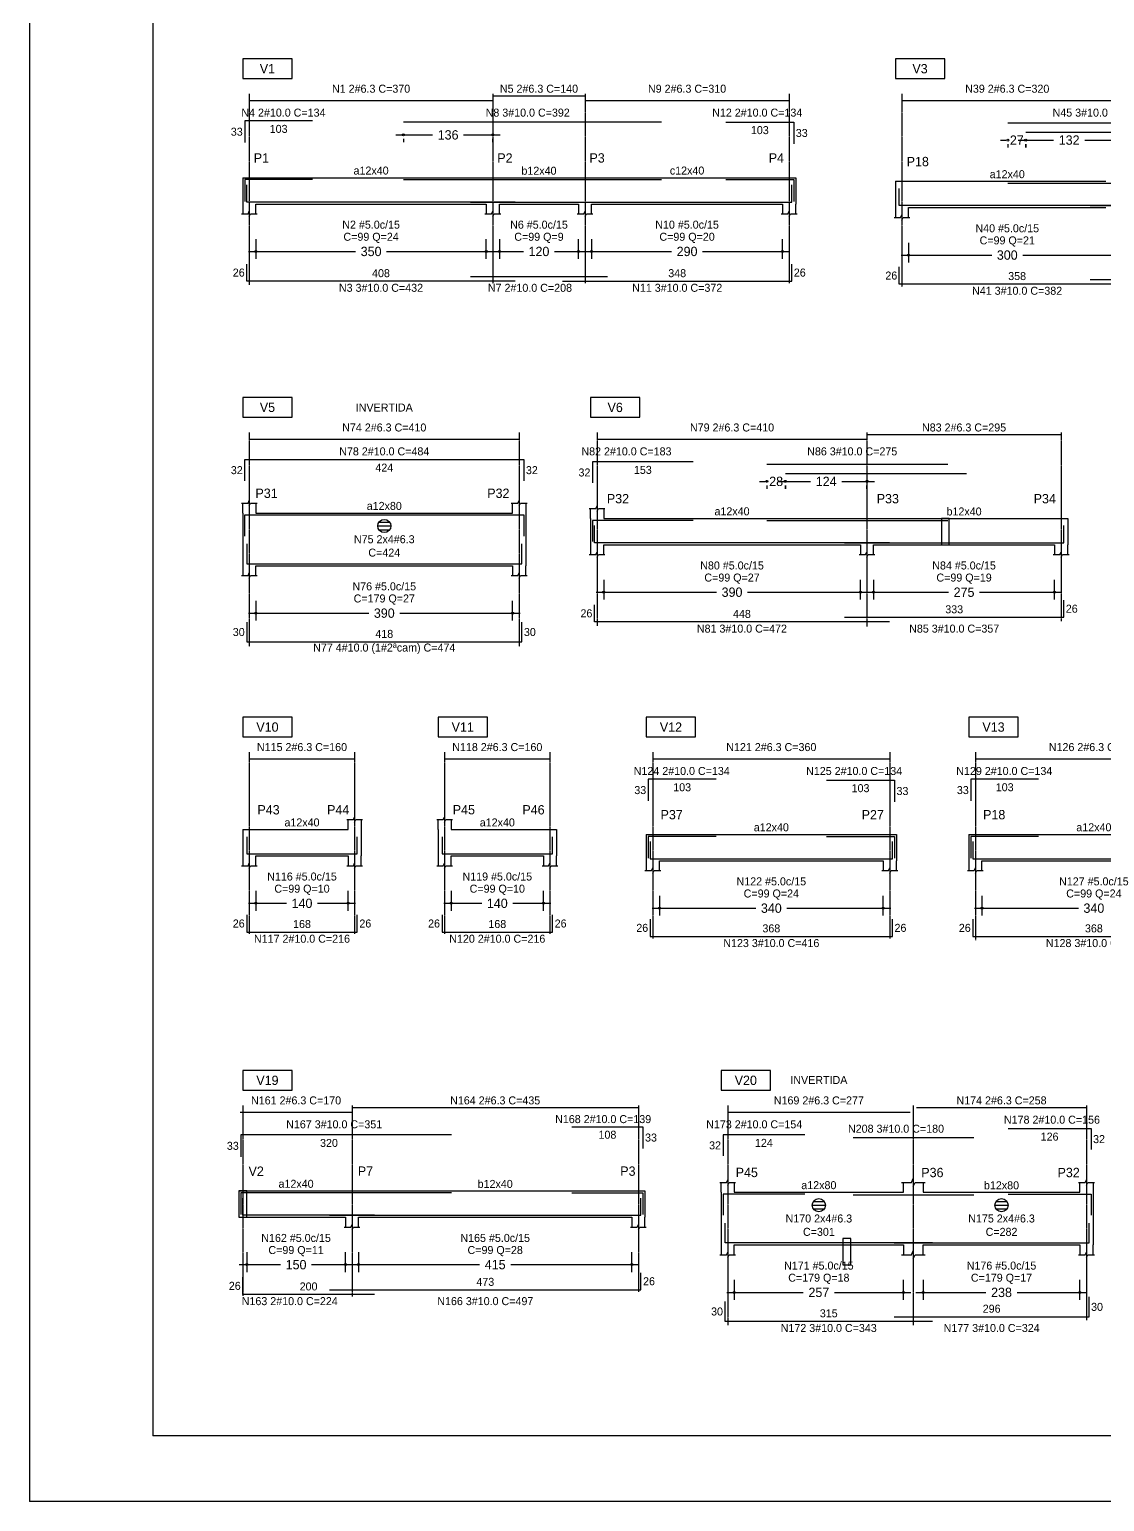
# Model space of a CAD drawing. Extents: x -8959 to 10104, y 7473 to 11928.
# Drawn here: x -1512 to 121, y 7473 to 9709 of the extents above; entities that cross this region are included whole.
import ezdxf
from ezdxf.enums import TextEntityAlignment as Align

# ---------------------------------------------------------------- set-up
doc = ezdxf.new("R2010")
doc.units = 0
doc.header["$LTSCALE"] = 10
doc.header["$MEASUREMENT"] = 0
doc.linetypes.add('LT0', pattern=[0])
doc.linetypes.add('LT3', pattern=[0.264, 0.12, -0.048, 0.048, -0.048])
for name, color, linetype in [('COT-T', 1, 'LT0'), ('FER-L', 7, 'LT0'), ('FER-T', 2, 'LT0'), ('VIG-L', 7, 'LT0'), ('VIG-T', 8, 'LT0')]:
    doc.layers.add(name, color=color, linetype=linetype)

msp = doc.modelspace()

# ---------------------------------------------------------------- linework, layer by layer
at = {"layer": 'COT-T', "linetype": 'LT3'}
for p, q in [((-1178.3, 9611), (-1178.3, 9321.2)), ((-808.3, 9611), (-808.3, 9322.9)), ((-668.3, 9611), (-668.3, 9323.5)), ((-358.3, 9611), (-358.3, 9323.5)), ((-186.9, 9611), (-186.9, 9317.7)), ((-1178.3, 9096.6), (-1178.3, 8771.7)), ((-768.3, 9096.6), (-768.3, 8771.7)), ((-650, 9096.6), (-650, 8803.4)), ((-240, 9096.6), (-240, 8802)), ((55, 9096.6), (55, 8810.3)), ((-1178.3, 8611.3), (-1178.3, 8335.6)), ((-1018.3, 8611.3), (-1018.3, 8335.6)), ((-881.6, 8611.3), (-881.6, 8335.6)), ((-721.6, 8611.3), (-721.6, 8335.1)), ((-565.3, 8611.3), (-565.3, 8328.3)), ((-205.3, 8611.3), (-205.3, 8328.3)), ((-75.3, 8611.3), (-75.3, 8325.7)), ((-1188.3, 8074.8), (-1188.3, 7785.4)), ((-1022.3, 8074.8), (-1022.3, 7784.6)), ((-587.3, 8074.8), (-587.3, 7791.8)), ((-451.6, 8074.8), (-451.6, 7741.2)), ((-169.6, 8074.8), (-169.6, 7741.2)), ((93.4, 8074.8), (93.4, 7748.8))]:
    msp.add_line(p, q, dxfattribs=at)
at = {"layer": 'COT-T', "linetype": 'LT0'}
for p, q in [((-955.5, 9548.7), (-899.9, 9548.7)), ((-852.7, 9548.7), (-797, 9548.7)), ((-944.3, 9542.5), (-944.3, 9537.5)), ((-808.3, 9537.5), (-808.3, 9542.5)), ((-37.1, 9540.8), (-29.2, 9540.8)), ((-25.9, 9534.5), (-25.9, 9529.5)), ((-10.1, 9540.8), (43.5, 9540.8)), ((1.1, 9529.5), (1.1, 9534.5)), ((1.1, 9534.5), (1.1, 9529.5)), ((4.5, 9540.8), (12.4, 9540.8)), ((90.8, 9540.8), (144.4, 9540.8)), ((-1168.3, 9390.5), (-1168.3, 9360.5)), ((-818.3, 9360.5), (-818.3, 9390.5)), ((-798.3, 9390.5), (-798.3, 9360.5)), ((-678.3, 9360.5), (-678.3, 9390.5)), ((-658.3, 9390.5), (-658.3, 9360.5)), ((-368.3, 9360.5), (-368.3, 9390.5)), ((-1179.5, 9371.7), (-1016.9, 9371.7)), ((-969.7, 9371.7), (-807, 9371.7)), ((-809.5, 9371.7), (-761.9, 9371.7)), ((-714.7, 9371.7), (-667, 9371.7)), ((-669.5, 9371.7), (-536.9, 9371.7)), ((-489.7, 9371.7), (-357, 9371.7)), ((-188.1, 9366.2), (-50.5, 9366.2)), ((-176.9, 9385), (-176.9, 9355)), ((-3.2, 9366.2), (134.4, 9366.2)), ((-403.3, 9022.6), (-394.9, 9022.6)), ((-392, 9016.4), (-392, 9011.4)), ((-375.3, 9022.6), (-325.7, 9022.6)), ((-364, 9011.4), (-364, 9016.4)), ((-364, 9016.4), (-364, 9011.4)), ((-361.2, 9022.6), (-352.8, 9022.6)), ((-278.4, 9022.6), (-228.8, 9022.6)), ((-240, 9011.4), (-240, 9016.4)), ((-651.3, 8854.3), (-468.7, 8854.3)), ((-640, 8873), (-640, 8843)), ((-421.4, 8854.3), (-238.8, 8854.3)), ((-250, 8843), (-250, 8873)), ((-241.3, 8854.3), (-116.2, 8854.3)), ((-230, 8873), (-230, 8843)), ((-68.9, 8854.3), (56.2, 8854.3)), ((45, 8843), (45, 8873)), ((-1168.3, 8841.3), (-1168.3, 8811.3)), ((-778.3, 8811.3), (-778.3, 8841.3)), ((-1179.5, 8822.5), (-996.9, 8822.5)), ((-949.7, 8822.5), (-767, 8822.5)), ((-1168.3, 8400.6), (-1168.3, 8370.6)), ((-1028.3, 8370.6), (-1028.3, 8400.6)), ((-871.6, 8400.6), (-871.6, 8370.6)), ((-731.6, 8370.6), (-731.6, 8400.6)), ((-555.3, 8393.3), (-555.3, 8363.3)), ((-215.3, 8363.3), (-215.3, 8393.3)), ((-65.3, 8393.3), (-65.3, 8363.3)), ((-1179.5, 8381.9), (-1121.9, 8381.9)), ((-1074.7, 8381.9), (-1017, 8381.9)), ((-882.8, 8381.9), (-825.2, 8381.9)), ((-777.9, 8381.9), (-720.3, 8381.9)), ((-566.5, 8374.5), (-408.9, 8374.5)), ((-361.6, 8374.5), (-204, 8374.5)), ((-76.5, 8374.5), (81.1, 8374.5)), ((-1182.3, 7851.9), (-1182.3, 7821.9)), ((-1032.3, 7821.9), (-1032.3, 7851.9)), ((-1012.3, 7851.9), (-1012.3, 7821.9)), ((-597.3, 7821.9), (-597.3, 7851.9)), ((-1193.5, 7833.2), (-1130.9, 7833.2)), ((-1083.7, 7833.2), (-1021, 7833.2)), ((-1023.5, 7833.2), (-828.4, 7833.2)), ((-781.2, 7833.2), (-586, 7833.2)), ((-441.6, 7809.9), (-441.6, 7779.9)), ((-184.6, 7779.9), (-184.6, 7809.9)), ((-154.6, 7809.9), (-154.6, 7779.9)), ((83.4, 7779.9), (83.4, 7809.9)), ((-452.9, 7791.1), (-336.7, 7791.1)), ((-289.5, 7791.1), (-173.4, 7791.1)), ((-165.9, 7791.1), (-59.2, 7791.1)), ((-12, 7791.1), (94.6, 7791.1))]:
    msp.add_line(p, q, dxfattribs=at)
at = {"layer": 'COT-T'}
for centre in [(-944.3, 9548.7), (-808.3, 9548.7), (-25.9, 9540.8), (1.1, 9540.8), (1.1, 9540.8), (-1168.3, 9371.7), (-818.3, 9371.7), (-798.3, 9371.7), (-678.3, 9371.7), (-658.3, 9371.7), (-368.3, 9371.7), (-176.9, 9366.2), (-392, 9022.6), (-364, 9022.6), (-364, 9022.6), (-240, 9022.6), (-640, 8854.3), (-250, 8854.3), (-230, 8854.3), (45, 8854.3), (-1168.3, 8822.5), (-778.3, 8822.5), (-1168.3, 8381.9), (-1028.3, 8381.9), (-871.6, 8381.9), (-731.6, 8381.9), (-555.3, 8374.5), (-215.3, 8374.5), (-65.3, 8374.5), (-1182.3, 7833.2), (-1032.3, 7833.2), (-1012.3, 7833.2), (-597.3, 7833.2), (-441.6, 7791.1), (-184.6, 7791.1), (-154.6, 7791.1), (83.4, 7791.1)]:
    msp.add_circle(centre, 1.5, dxfattribs=at)
at = {"layer": 'FER-T', "linetype": 'LT0'}
for p, q in [((-1178.3, 9601), (-808.3, 9601)), ((-808.3, 9608), (-668.3, 9608)), ((-668.3, 9601), (-358.3, 9601)), ((-186.9, 9601), (133.1, 9601)), ((-1082.3, 9570), (-1185.3, 9570)), ((-1185.3, 9570), (-1185.3, 9537)), ((-944.3, 9568.6), (-552.3, 9568.6)), ((-454.3, 9568.1), (-351.3, 9568.1)), ((-351.3, 9568.1), (-351.3, 9535.1)), ((-25.9, 9566.8), (256.1, 9566.8)), ((1.1, 9552.8), (283.1, 9552.8)), ((-1082.3, 9480.7), (-1185.3, 9480.7)), ((-1185.3, 9480.7), (-1185.3, 9447.7)), ((-944.3, 9480.7), (-552.3, 9480.7)), ((-454.3, 9480.7), (-351.3, 9480.7)), ((-351.3, 9480.7), (-351.3, 9447.7)), ((-1182.3, 9446.7), (-1182.3, 9472.7)), ((-354.3, 9446.7), (-354.3, 9472.7)), ((-190.9, 9441.2), (-190.9, 9467.2)), ((-25.9, 9475.2), (256.1, 9475.2)), ((-774.3, 9446.7), (-1182.3, 9446.7)), ((-842.3, 9446.7), (-634.3, 9446.7)), ((-702.3, 9446.7), (-354.3, 9446.7)), ((167.1, 9441.2), (-190.9, 9441.2)), ((99.1, 9441.2), (557.1, 9441.2)), ((-1182.3, 9326.6), (-1182.3, 9352.6)), ((-354.3, 9326.6), (-354.3, 9352.6)), ((-190.9, 9322.1), (-190.9, 9348.1)), ((-774.3, 9326.6), (-1182.3, 9326.6)), ((-842.3, 9333.6), (-634.3, 9333.6)), ((-702.3, 9326.6), (-354.3, 9326.6)), ((167.1, 9322.1), (-190.9, 9322.1)), ((99.1, 9329.1), (557.1, 9329.1)), ((-1178.3, 9086.6), (-768.3, 9086.6)), ((-650, 9086.6), (-240, 9086.6)), ((-240, 9093.6), (55, 9093.6)), ((-1185.3, 9023.6), (-1185.3, 9055.6)), ((-1185.3, 9055.6), (-761.3, 9055.6)), ((-761.3, 9055.6), (-761.3, 9023.6)), ((-504, 9052.1), (-657, 9052.1)), ((-657, 9052.1), (-657, 9020.1)), ((-392, 9048.6), (-117, 9048.6)), ((-364, 9034.6), (-89, 9034.6)), ((-1185.3, 8939.5), (-1185.3, 8971.5)), ((-1185.3, 8971.5), (-761.3, 8971.5)), ((-761.3, 8971.5), (-761.3, 8939.5)), ((-504, 8963.3), (-657, 8963.3)), ((-657, 8963.3), (-657, 8931.3)), ((-654, 8929.3), (-654, 8955.3)), ((-392, 8963.3), (-117, 8963.3)), ((59, 8929.3), (59, 8955.3)), ((-1182.3, 8927.5), (-1182.3, 8897.5)), ((-764.3, 8897.5), (-764.3, 8927.5)), ((-206, 8929.3), (-654, 8929.3)), ((-274, 8929.3), (59, 8929.3)), ((-1182.3, 8897.5), (-764.3, 8897.5)), ((-654, 8809.2), (-654, 8835.2)), ((59, 8816.2), (59, 8842.2)), ((-1182.3, 8808.8), (-1182.3, 8778.8)), ((-764.3, 8778.8), (-764.3, 8808.8)), ((-206, 8809.2), (-654, 8809.2)), ((-274, 8816.2), (59, 8816.2)), ((-1182.3, 8778.8), (-764.3, 8778.8)), ((-1178.3, 8601.3), (-1018.3, 8601.3)), ((-881.6, 8601.3), (-721.6, 8601.3)), ((-565.3, 8601.3), (-205.3, 8601.3)), ((-75.3, 8601.3), (284.7, 8601.3)), ((-469.3, 8570.3), (-572.3, 8570.3)), ((-572.3, 8570.3), (-572.3, 8537.3)), ((-301.3, 8568.9), (-198.3, 8568.9)), ((-198.3, 8568.9), (-198.3, 8535.9)), ((20.7, 8570.3), (-82.3, 8570.3)), ((-82.3, 8570.3), (-82.3, 8537.3)), ((-1182.3, 8482.9), (-1182.3, 8456.9)), ((-1014.3, 8456.9), (-1014.3, 8482.9)), ((-885.6, 8482.9), (-885.6, 8456.9)), ((-717.6, 8456.9), (-717.6, 8482.9)), ((-469.3, 8483.5), (-572.3, 8483.5)), ((-572.3, 8483.5), (-572.3, 8450.5)), ((-569.3, 8475.5), (-569.3, 8449.5)), ((-301.3, 8483.5), (-198.3, 8483.5)), ((-201.3, 8449.5), (-201.3, 8475.5)), ((-198.3, 8483.5), (-198.3, 8450.5)), ((20.7, 8483.5), (-82.3, 8483.5)), ((-82.3, 8483.5), (-82.3, 8450.5)), ((-79.3, 8475.5), (-79.3, 8449.5)), ((-1182.3, 8456.9), (-1014.3, 8456.9)), ((-885.6, 8456.9), (-717.6, 8456.9)), ((-569.3, 8449.5), (-201.3, 8449.5)), ((-79.3, 8449.5), (288.7, 8449.5)), ((-1182.3, 8364.2), (-1182.3, 8338.2)), ((-1014.3, 8338.2), (-1014.3, 8364.2)), ((-885.6, 8364.2), (-885.6, 8338.2)), ((-717.6, 8338.2), (-717.6, 8364.2)), ((-1182.3, 8338.2), (-1014.3, 8338.2)), ((-885.6, 8338.2), (-717.6, 8338.2)), ((-569.3, 8357.6), (-569.3, 8331.6)), ((-201.3, 8331.6), (-201.3, 8357.6)), ((-79.3, 8357.6), (-79.3, 8331.6)), ((-569.3, 8331.6), (-201.3, 8331.6)), ((-79.3, 8331.6), (288.7, 8331.6)), ((-1022.3, 8071.8), (-587.3, 8071.8)), ((-164.6, 8071.8), (93.4, 8071.8)), ((-1192.3, 8064.8), (-1022.3, 8064.8)), ((-451.6, 8064.8), (-174.6, 8064.8)), ((-871.3, 8030.1), (-1191.3, 8030.1)), ((-1191.3, 8030.1), (-1191.3, 7997.1)), ((-688.3, 8042.7), (-580.3, 8042.7)), ((-580.3, 8042.7), (-580.3, 8009.7)), ((-334.6, 8030.3), (-458.6, 8030.3)), ((-458.6, 8030.3), (-458.6, 7998.3)), ((-25.6, 8039.8), (100.4, 8039.8)), ((100.4, 8039.8), (100.4, 8007.8)), ((-871.3, 7942.2), (-1191.3, 7942.2)), ((-1191.3, 7942.2), (-1191.3, 7909.2)), ((-688.3, 7942.2), (-580.3, 7942.2)), ((-580.3, 7942.2), (-580.3, 7909.2)), ((-334.6, 7940.1), (-458.6, 7940.1)), ((-458.6, 7940.1), (-458.6, 7908.1)), ((-25.6, 7940.1), (100.4, 7940.1)), ((100.4, 7940.1), (100.4, 7908.1)), ((-1188.3, 7908.2), (-1188.3, 7934.2)), ((-583.3, 7908.2), (-583.3, 7934.2)), ((-988.3, 7908.2), (-1188.3, 7908.2)), ((-1056.3, 7908.2), (-583.3, 7908.2)), ((-455.6, 7866.1), (-455.6, 7896.1)), ((97.4, 7866.1), (97.4, 7896.1)), ((-140.6, 7866.1), (-455.6, 7866.1)), ((-198.6, 7866.1), (97.4, 7866.1)), ((-1188.3, 7788), (-1188.3, 7814)), ((-583.3, 7795), (-583.3, 7821)), ((-988.3, 7788), (-1188.3, 7788)), ((-1056.3, 7795), (-583.3, 7795)), ((97.4, 7754.1), (97.4, 7784.1)), ((-455.6, 7747.1), (-455.6, 7777.1)), ((-140.6, 7747.1), (-455.6, 7747.1)), ((-198.6, 7754.1), (97.4, 7754.1))]:
    msp.add_line(p, q, dxfattribs=at)
at = {"layer": 'FER-T', "linetype": 'ByBlock'}
for p, q in [((-260.8, 8026.5), (-77.8, 8026.5)), ((-260.8, 7939), (-77.8, 7939))]:
    msp.add_line(p, q, dxfattribs=at)
at = {"layer": 'VIG-T', "linetype": 'ByBlock'}
for p, q in [((-1512.4, 11928.5), (-1512.4, 7473.5)), ((-1324.9, 11853.5), (-1324.9, 7573.5)), ((4694.6, 7573.5), (-1324.9, 7573.5)), ((4794.6, 7473.5), (-1512.4, 7473.5))]:
    msp.add_line(p, q, dxfattribs=at)
at = {"layer": 'VIG-T', "linetype": 'LT0'}
for p, q in [((-1113.3, 9664.2), (-1188.3, 9664.2)), ((-1188.3, 9664.2), (-1188.3, 9634.2)), ((-1113.3, 9634.2), (-1113.3, 9664.2)), ((-121.9, 9664.2), (-196.9, 9664.2)), ((-196.9, 9664.2), (-196.9, 9634.2)), ((-121.9, 9634.2), (-121.9, 9664.2)), ((-1188.3, 9634.2), (-1113.3, 9634.2)), ((-196.9, 9634.2), (-121.9, 9634.2)), ((-1188.3, 9483.7), (-1168.3, 9483.7)), ((-1188.3, 9483.7), (-1188.3, 9443.7)), ((-1168.3, 9483.7), (-818.3, 9483.7)), ((-818.3, 9483.7), (-798.3, 9483.7)), ((-798.3, 9483.7), (-678.3, 9483.7)), ((-678.3, 9483.7), (-658.3, 9483.7)), ((-658.3, 9483.7), (-368.3, 9483.7)), ((-368.3, 9483.7), (-348.3, 9483.7)), ((-348.3, 9483.7), (-348.3, 9443.7)), ((-196.9, 9478.2), (-176.9, 9478.2)), ((-196.9, 9478.2), (-196.9, 9438.2)), ((-176.9, 9478.2), (123.1, 9478.2)), ((-1188.3, 9443.7), (-1188.3, 9428.7)), ((-1168.3, 9443.7), (-818.3, 9443.7)), ((-1168.3, 9428.7), (-1168.3, 9443.7)), ((-818.3, 9443.7), (-818.3, 9428.7)), ((-798.3, 9428.7), (-798.3, 9443.7)), ((-798.3, 9443.7), (-678.3, 9443.7)), ((-678.3, 9443.7), (-678.3, 9428.7)), ((-658.3, 9443.7), (-368.3, 9443.7)), ((-658.3, 9428.7), (-658.3, 9443.7)), ((-368.3, 9443.7), (-368.3, 9428.7)), ((-348.3, 9428.7), (-348.3, 9443.7)), ((-196.9, 9438.2), (-196.9, 9423.2)), ((-176.9, 9438.2), (123.1, 9438.2)), ((-176.9, 9423.2), (-176.9, 9438.2)), ((-1190.3, 9428.7), (-1180.3, 9428.7)), ((-1180.3, 9428.7), (-1178.3, 9432.7)), ((-1178.3, 9432.7), (-1178.3, 9424.7)), ((-1178.3, 9424.7), (-1176.3, 9428.7)), ((-1176.3, 9428.7), (-1166.3, 9428.7)), ((-820.3, 9428.7), (-810.3, 9428.7)), ((-810.3, 9428.7), (-808.3, 9432.7)), ((-808.3, 9432.7), (-808.3, 9424.7)), ((-808.3, 9424.7), (-806.3, 9428.7)), ((-806.3, 9428.7), (-796.3, 9428.7)), ((-680.3, 9428.7), (-670.3, 9428.7)), ((-670.3, 9428.7), (-668.3, 9432.7)), ((-668.3, 9432.7), (-668.3, 9424.7)), ((-668.3, 9424.7), (-666.3, 9428.7)), ((-666.3, 9428.7), (-656.3, 9428.7)), ((-370.3, 9428.7), (-360.3, 9428.7)), ((-360.3, 9428.7), (-358.3, 9432.7)), ((-358.3, 9432.7), (-358.3, 9424.7)), ((-358.3, 9424.7), (-356.3, 9428.7)), ((-356.3, 9428.7), (-346.3, 9428.7)), ((-198.9, 9423.2), (-188.9, 9423.2)), ((-188.9, 9423.2), (-186.9, 9427.2)), ((-186.9, 9427.2), (-186.9, 9419.2)), ((-186.9, 9419.2), (-184.9, 9423.2)), ((-184.9, 9423.2), (-174.9, 9423.2)), ((-1113.3, 9149.9), (-1188.3, 9149.9)), ((-1188.3, 9149.9), (-1188.3, 9119.9)), ((-1113.3, 9119.9), (-1113.3, 9149.9)), ((-585, 9149.9), (-660, 9149.9)), ((-660, 9149.9), (-660, 9119.9)), ((-585, 9119.9), (-585, 9149.9)), ((-1188.3, 9119.9), (-1113.3, 9119.9)), ((-660, 9119.9), (-585, 9119.9)), ((-1190.3, 8989.5), (-1180.3, 8989.5)), ((-1188.3, 8974.5), (-1188.3, 8989.5)), ((-1180.3, 8989.5), (-1178.3, 8993.5)), ((-1178.3, 8993.5), (-1178.3, 8985.5)), ((-1178.3, 8985.5), (-1176.3, 8989.5)), ((-1176.3, 8989.5), (-1166.3, 8989.5)), ((-1168.3, 8989.5), (-1168.3, 8974.5)), ((-780.3, 8989.5), (-770.3, 8989.5)), ((-778.3, 8974.5), (-778.3, 8989.5)), ((-770.3, 8989.5), (-768.3, 8993.5)), ((-768.3, 8993.5), (-768.3, 8985.5)), ((-768.3, 8985.5), (-766.3, 8989.5)), ((-766.3, 8989.5), (-756.3, 8989.5)), ((-758.3, 8989.5), (-758.3, 8974.5)), ((-1188.3, 8974.5), (-1188.3, 8894.5)), ((-1168.3, 8974.5), (-778.3, 8974.5)), ((-758.3, 8974.5), (-758.3, 8894.5)), ((-662, 8981.3), (-652, 8981.3)), ((-660, 8966.3), (-660, 8981.3)), ((-660, 8966.3), (-660, 8926.3)), ((-652, 8981.3), (-650, 8985.3)), ((-650, 8985.3), (-650, 8977.3)), ((-650, 8977.3), (-648, 8981.3)), ((-648, 8981.3), (-638, 8981.3)), ((-640, 8981.3), (-640, 8966.3)), ((-640, 8966.3), (-250, 8966.3)), ((-250, 8966.3), (-230, 8966.3)), ((-230, 8966.3), (-127, 8966.3)), ((-127, 8966.3), (-115, 8966.3)), ((-115, 8966.3), (-127, 8966.3)), ((-127, 8966.3), (-127, 8926.3)), ((-115, 8966.3), (45, 8966.3)), ((-115, 8926.3), (-115, 8966.3)), ((45, 8966.3), (65, 8966.3)), ((65, 8966.3), (65, 8926.3)), ((-983.3, 8954.8), (-963.3, 8954.8)), ((-981.5, 8960.5), (-965.1, 8960.5)), ((-981.5, 8949.1), (-965.1, 8949.1)), ((-660, 8926.3), (-660, 8911.3)), ((-640, 8926.3), (-250, 8926.3)), ((-640, 8911.3), (-640, 8926.3)), ((-250, 8926.3), (-250, 8911.3)), ((-230, 8926.3), (-127, 8926.3)), ((-230, 8911.3), (-230, 8926.3)), ((-127, 8926.3), (-115, 8926.3)), ((-127, 8926.3), (-115, 8926.3)), ((-115, 8926.3), (45, 8926.3)), ((45, 8926.3), (45, 8911.3)), ((65, 8911.3), (65, 8926.3)), ((-662, 8911.3), (-652, 8911.3)), ((-652, 8911.3), (-650, 8915.3)), ((-650, 8915.3), (-650, 8907.3)), ((-650, 8907.3), (-648, 8911.3)), ((-648, 8911.3), (-638, 8911.3)), ((-252, 8911.3), (-242, 8911.3)), ((-242, 8911.3), (-240, 8915.3)), ((-240, 8915.3), (-240, 8907.3)), ((-240, 8907.3), (-238, 8911.3)), ((-238, 8911.3), (-228, 8911.3)), ((43, 8911.3), (53, 8911.3)), ((53, 8911.3), (55, 8915.3)), ((55, 8915.3), (55, 8907.3)), ((55, 8907.3), (57, 8911.3)), ((57, 8911.3), (67, 8911.3)), ((-1190.3, 8879.5), (-1180.3, 8879.5)), ((-1188.3, 8894.5), (-1188.3, 8879.5)), ((-1180.3, 8879.5), (-1178.3, 8883.5)), ((-1178.3, 8883.5), (-1178.3, 8875.5)), ((-1178.3, 8875.5), (-1176.3, 8879.5)), ((-1176.3, 8879.5), (-1166.3, 8879.5)), ((-1168.3, 8894.5), (-778.3, 8894.5)), ((-1168.3, 8879.5), (-1168.3, 8894.5)), ((-780.3, 8879.5), (-770.3, 8879.5)), ((-778.3, 8894.5), (-778.3, 8879.5)), ((-770.3, 8879.5), (-768.3, 8883.5)), ((-768.3, 8883.5), (-768.3, 8875.5)), ((-768.3, 8875.5), (-766.3, 8879.5)), ((-766.3, 8879.5), (-756.3, 8879.5)), ((-758.3, 8879.5), (-758.3, 8894.5)), ((-1113.3, 8664.5), (-1188.3, 8664.5)), ((-1188.3, 8664.5), (-1188.3, 8634.5)), ((-1113.3, 8634.5), (-1113.3, 8664.5)), ((-816.6, 8664.5), (-891.6, 8664.5)), ((-891.6, 8664.5), (-891.6, 8634.5)), ((-816.6, 8634.5), (-816.6, 8664.5)), ((-500.3, 8664.5), (-575.3, 8664.5)), ((-575.3, 8664.5), (-575.3, 8634.5)), ((-500.3, 8634.5), (-500.3, 8664.5)), ((-10.3, 8664.5), (-85.3, 8664.5)), ((-85.3, 8664.5), (-85.3, 8634.5)), ((-10.3, 8634.5), (-10.3, 8664.5)), ((-1188.3, 8634.5), (-1113.3, 8634.5)), ((-891.6, 8634.5), (-816.6, 8634.5)), ((-575.3, 8634.5), (-500.3, 8634.5)), ((-85.3, 8634.5), (-10.3, 8634.5)), ((-1030.3, 8508.9), (-1020.3, 8508.9)), ((-1028.3, 8493.9), (-1028.3, 8508.9)), ((-1020.3, 8508.9), (-1018.3, 8512.9)), ((-1018.3, 8512.9), (-1018.3, 8504.9)), ((-1018.3, 8504.9), (-1016.3, 8508.9)), ((-1016.3, 8508.9), (-1006.3, 8508.9)), ((-1008.3, 8508.9), (-1008.3, 8493.9)), ((-893.6, 8508.9), (-883.6, 8508.9)), ((-891.6, 8493.9), (-891.6, 8508.9)), ((-883.6, 8508.9), (-881.6, 8512.9)), ((-881.6, 8512.9), (-881.6, 8504.9)), ((-881.6, 8504.9), (-879.6, 8508.9)), ((-879.6, 8508.9), (-869.6, 8508.9)), ((-871.6, 8508.9), (-871.6, 8493.9)), ((-1188.3, 8493.9), (-1168.3, 8493.9)), ((-1188.3, 8493.9), (-1188.3, 8453.9)), ((-1168.3, 8493.9), (-1028.3, 8493.9)), ((-1008.3, 8493.9), (-1008.3, 8453.9)), ((-891.6, 8493.9), (-891.6, 8453.9)), ((-871.6, 8493.9), (-731.6, 8493.9)), ((-731.6, 8493.9), (-711.6, 8493.9)), ((-711.6, 8493.9), (-711.6, 8453.9)), ((-575.3, 8486.5), (-555.3, 8486.5)), ((-575.3, 8486.5), (-575.3, 8446.5)), ((-555.3, 8486.5), (-215.3, 8486.5)), ((-215.3, 8486.5), (-195.3, 8486.5)), ((-195.3, 8486.5), (-195.3, 8446.5)), ((-85.3, 8486.5), (-65.3, 8486.5)), ((-85.3, 8486.5), (-85.3, 8446.5)), ((-65.3, 8486.5), (274.7, 8486.5)), ((-1188.3, 8453.9), (-1188.3, 8438.9)), ((-1168.3, 8453.9), (-1028.3, 8453.9)), ((-1168.3, 8438.9), (-1168.3, 8453.9)), ((-1028.3, 8453.9), (-1028.3, 8438.9)), ((-1008.3, 8438.9), (-1008.3, 8453.9)), ((-891.6, 8453.9), (-891.6, 8438.9)), ((-871.6, 8453.9), (-731.6, 8453.9)), ((-871.6, 8438.9), (-871.6, 8453.9)), ((-731.6, 8453.9), (-731.6, 8438.9)), ((-711.6, 8438.9), (-711.6, 8453.9)), ((-1190.3, 8438.9), (-1180.3, 8438.9)), ((-1180.3, 8438.9), (-1178.3, 8442.9)), ((-1178.3, 8442.9), (-1178.3, 8434.9)), ((-1178.3, 8434.9), (-1176.3, 8438.9)), ((-1176.3, 8438.9), (-1166.3, 8438.9)), ((-1030.3, 8438.9), (-1020.3, 8438.9)), ((-1020.3, 8438.9), (-1018.3, 8442.9)), ((-1018.3, 8442.9), (-1018.3, 8434.9)), ((-1018.3, 8434.9), (-1016.3, 8438.9)), ((-1016.3, 8438.9), (-1006.3, 8438.9)), ((-893.6, 8438.9), (-883.6, 8438.9)), ((-883.6, 8438.9), (-881.6, 8442.9)), ((-881.6, 8442.9), (-881.6, 8434.9)), ((-881.6, 8434.9), (-879.6, 8438.9)), ((-879.6, 8438.9), (-869.6, 8438.9)), ((-733.6, 8438.9), (-723.6, 8438.9)), ((-723.6, 8438.9), (-721.6, 8442.9)), ((-721.6, 8442.9), (-721.6, 8434.9)), ((-721.6, 8434.9), (-719.6, 8438.9)), ((-719.6, 8438.9), (-709.6, 8438.9)), ((-577.3, 8431.5), (-567.3, 8431.5)), ((-575.3, 8446.5), (-575.3, 8431.5)), ((-567.3, 8431.5), (-565.3, 8435.5)), ((-565.3, 8435.5), (-565.3, 8427.5)), ((-565.3, 8427.5), (-563.3, 8431.5)), ((-563.3, 8431.5), (-553.3, 8431.5)), ((-555.3, 8446.5), (-215.3, 8446.5)), ((-555.3, 8431.5), (-555.3, 8446.5)), ((-217.3, 8431.5), (-207.3, 8431.5)), ((-215.3, 8446.5), (-215.3, 8431.5)), ((-207.3, 8431.5), (-205.3, 8435.5)), ((-205.3, 8435.5), (-205.3, 8427.5)), ((-205.3, 8427.5), (-203.3, 8431.5)), ((-203.3, 8431.5), (-193.3, 8431.5)), ((-195.3, 8431.5), (-195.3, 8446.5)), ((-87.3, 8431.5), (-77.3, 8431.5)), ((-85.3, 8446.5), (-85.3, 8431.5)), ((-77.3, 8431.5), (-75.3, 8435.5)), ((-75.3, 8435.5), (-75.3, 8427.5)), ((-75.3, 8427.5), (-73.3, 8431.5)), ((-73.3, 8431.5), (-63.3, 8431.5)), ((-65.3, 8446.5), (274.7, 8446.5)), ((-65.3, 8431.5), (-65.3, 8446.5)), ((-1113.3, 8128.1), (-1188.3, 8128.1)), ((-1188.3, 8128.1), (-1188.3, 8098.1)), ((-1113.3, 8098.1), (-1113.3, 8128.1)), ((-386.6, 8128.1), (-461.6, 8128.1)), ((-461.6, 8128.1), (-461.6, 8098.1)), ((-386.6, 8098.1), (-386.6, 8128.1)), ((-1188.3, 8098.1), (-1113.3, 8098.1)), ((-461.6, 8098.1), (-386.6, 8098.1)), ((-463.6, 7958.1), (-453.6, 7958.1)), ((-461.6, 7943.1), (-461.6, 7958.1)), ((-453.6, 7958.1), (-451.6, 7962.1)), ((-451.6, 7962.1), (-451.6, 7954.1)), ((-451.6, 7954.1), (-449.6, 7958.1)), ((-449.6, 7958.1), (-439.6, 7958.1)), ((-441.6, 7958.1), (-441.6, 7943.1)), ((-187.6, 7958.1), (-172.6, 7958.1)), ((-184.6, 7943.1), (-184.6, 7958.1)), ((-172.6, 7958.1), (-169.6, 7964.1)), ((-169.6, 7964.1), (-169.6, 7952.1)), ((-169.6, 7952.1), (-166.6, 7958.1)), ((-166.6, 7958.1), (-151.6, 7958.1)), ((-154.6, 7958.1), (-154.6, 7943.1)), ((81.4, 7958.1), (91.4, 7958.1)), ((83.4, 7943.1), (83.4, 7958.1)), ((91.4, 7958.1), (93.4, 7962.1)), ((93.4, 7962.1), (93.4, 7954.1)), ((93.4, 7954.1), (95.4, 7958.1)), ((95.4, 7958.1), (105.4, 7958.1)), ((103.4, 7958.1), (103.4, 7943.1)), ((-1194.3, 7945.2), (-1182.3, 7945.2)), ((-1194.3, 7945.2), (-1194.3, 7905.2)), ((-1182.3, 7945.2), (-1194.3, 7945.2)), ((-1194.3, 7945.2), (-1194.3, 7905.2)), ((-1182.3, 7945.2), (-1032.3, 7945.2)), ((-1182.3, 7905.2), (-1182.3, 7945.2)), ((-1032.3, 7945.2), (-1012.3, 7945.2)), ((-1012.3, 7945.2), (-597.3, 7945.2)), ((-597.3, 7945.2), (-577.3, 7945.2)), ((-577.3, 7945.2), (-577.3, 7905.2)), ((-461.6, 7943.1), (-461.6, 7863.1)), ((-441.6, 7943.1), (-276.6, 7943.1)), ((-276.6, 7943.1), (-264.6, 7943.1)), ((-264.6, 7943.1), (-184.6, 7943.1)), ((-154.6, 7943.1), (83.4, 7943.1)), ((103.4, 7943.1), (103.4, 7863.1)), ((-323.1, 7923.4), (-303.1, 7923.4)), ((-321.3, 7929.1), (-304.9, 7929.1)), ((-321.3, 7917.7), (-304.9, 7917.7)), ((-45.6, 7923.4), (-25.6, 7923.4)), ((-43.8, 7929.1), (-27.4, 7929.1)), ((-43.8, 7917.7), (-27.4, 7917.7)), ((-1194.3, 7905.2), (-1182.3, 7905.2)), ((-1194.3, 7905.2), (-1182.3, 7905.2)), ((-1182.3, 7905.2), (-1032.3, 7905.2)), ((-1032.3, 7905.2), (-1032.3, 7890.2)), ((-1024.3, 7890.2), (-1022.3, 7894.2)), ((-1022.3, 7894.2), (-1022.3, 7886.2)), ((-1012.3, 7905.2), (-597.3, 7905.2)), ((-1012.3, 7890.2), (-1012.3, 7905.2)), ((-597.3, 7905.2), (-597.3, 7890.2)), ((-589.3, 7890.2), (-587.3, 7894.2)), ((-587.3, 7894.2), (-587.3, 7886.2)), ((-577.3, 7890.2), (-577.3, 7905.2)), ((-1034.3, 7890.2), (-1024.3, 7890.2)), ((-1022.3, 7886.2), (-1020.3, 7890.2)), ((-1020.3, 7890.2), (-1010.3, 7890.2)), ((-599.3, 7890.2), (-589.3, 7890.2)), ((-587.3, 7886.2), (-585.3, 7890.2)), ((-585.3, 7890.2), (-575.3, 7890.2)), ((-264.6, 7873.1), (-276.6, 7873.1)), ((-276.6, 7873.1), (-276.6, 7833.1)), ((-264.6, 7833.1), (-264.6, 7873.1)), ((-463.6, 7848.1), (-453.6, 7848.1)), ((-461.6, 7863.1), (-461.6, 7848.1)), ((-453.6, 7848.1), (-451.6, 7852.1)), ((-451.6, 7852.1), (-451.6, 7844.1)), ((-451.6, 7844.1), (-449.6, 7848.1)), ((-449.6, 7848.1), (-439.6, 7848.1)), ((-441.6, 7863.1), (-276.6, 7863.1)), ((-441.6, 7848.1), (-441.6, 7863.1)), ((-276.6, 7863.1), (-264.6, 7863.1)), ((-264.6, 7863.1), (-184.6, 7863.1)), ((-187.6, 7848.1), (-172.6, 7848.1)), ((-184.6, 7863.1), (-184.6, 7848.1)), ((-172.6, 7848.1), (-169.6, 7854.1)), ((-169.6, 7854.1), (-169.6, 7842.1)), ((-169.6, 7842.1), (-166.6, 7848.1)), ((-166.6, 7848.1), (-151.6, 7848.1)), ((-154.6, 7863.1), (83.4, 7863.1)), ((-154.6, 7848.1), (-154.6, 7863.1)), ((81.4, 7848.1), (91.4, 7848.1)), ((83.4, 7863.1), (83.4, 7848.1)), ((91.4, 7848.1), (93.4, 7852.1)), ((93.4, 7852.1), (93.4, 7844.1)), ((93.4, 7844.1), (95.4, 7848.1)), ((95.4, 7848.1), (105.4, 7848.1)), ((103.4, 7848.1), (103.4, 7863.1)), ((-276.6, 7833.1), (-264.6, 7833.1))]:
    msp.add_line(p, q, dxfattribs=at)
at = {"layer": 'VIG-T'}
for centre in [(-973.3, 8954.8), (-313.1, 7923.4), (-35.6, 7923.4)]:
    msp.add_circle(centre, 10, dxfattribs=at)

# ---------------------------------------------------------------- texts
at = {"layer": 'COT-T'}
for s, p in [('136', (-876.3, 9548.7)), ('27', (-12.4, 9540.8)), ('132', (67.1, 9540.8)), ('350', (-993.3, 9371.7)), ('120', (-738.3, 9371.7)), ('290', (-513.3, 9371.7)), ('300', (-26.9, 9366.2)), ('28', (-378, 9022.6)), ('124', (-302, 9022.6)), ('390', (-445, 8854.3)), ('275', (-92.5, 8854.3)), ('390', (-973.3, 8822.5)), ('140', (-1098.3, 8381.9)), ('140', (-801.6, 8381.9)), ('340', (-385.3, 8374.5)), ('340', (104.7, 8374.5)), ('150', (-1107.3, 7833.2)), ('415', (-804.8, 7833.2)), ('257', (-313.1, 7791.1)), ('238', (-35.6, 7791.1))]:
    msp.add_text(s, height=14.18, dxfattribs=at).set_placement(p, align=Align.MIDDLE)
at = {"layer": 'FER-L'}
for s, p in [('N1 2#6.3 C=370', (-993.3, 9618.8)), ('N5 2#6.3 C=140', (-738.3, 9618.8)), ('N9 2#6.3 C=310', (-513.3, 9618.8)), ('N39 2#6.3 C=320', (-26.9, 9618.8)), ('N4 2#10.0 C=134', (-1126.5, 9582.5)), ('N8 3#10.0 C=392', (-755.4, 9582.5)), ('N12 2#10.0 C=134', (-406.7, 9582.5)), ('N45 3#10.0 C=282', (110.4, 9582.5)), ('33', (-1197.4, 9553.5)), ('103', (-1133.8, 9557.8)), ('103', (-402.8, 9555.9)), ('33', (-339.1, 9551.6)), ('N2 #5.0c/15', (-993.3, 9412.6)), ('N6 #5.0c/15', (-738.3, 9412.6)), ('N10 #5.0c/15', (-513.3, 9412.6)), ('N40 #5.0c/15', (-26.9, 9407.1)), ('C=99 Q=24', (-993.3, 9392.4)), ('C=99 Q=9', (-738.3, 9392.4)), ('C=99 Q=20', (-513.3, 9392.4)), ('C=99 Q=21', (-26.9, 9386.9)), ('26', (-1194.4, 9339.6)), ('408', (-978.3, 9338.7)), ('348', (-528.3, 9338.7)), ('26', (-342.1, 9339.6)), ('N3 3#10.0 C=432', (-978.3, 9316.5)), ('N7 2#10.0 C=208', (-752, 9316.5)), ('N11 3#10.0 C=372', (-528.3, 9316.5)), ('26', (-203, 9335.1)), ('358', (-11.9, 9334.3)), ('N41 3#10.0 C=382', (-11.9, 9312)), ('INVERTIDA', (-973.3, 9134.7)), ('N74 2#6.3 C=410', (-973.3, 9104.4)), ('N79 2#6.3 C=410', (-445, 9104.4)), ('N83 2#6.3 C=295', (-92.5, 9104.4)), ('N78 2#10.0 C=484', (-973.3, 9068.1)), ('N82 2#10.0 C=183', (-605.4, 9068.1)), ('N86 3#10.0 C=275', (-262.4, 9068.1)), ('424', (-973.3, 9043.5)), ('32', (-749.1, 9039.6)), ('32', (-669.2, 9036.1)), ('153', (-580.5, 9040)), ('N75 2x4#6.3', (-973.3, 8934.7)), ('C=424', (-973.3, 8914.4)), ('N80 #5.0c/15', (-445, 8895.1)), ('N84 #5.0c/15', (-92.5, 8895.1)), ('C=99 Q=27', (-445, 8874.9)), ('C=99 Q=19', (-92.5, 8874.9)), ('N76 #5.0c/15', (-973.3, 8863.4)), ('C=179 Q=27', (-973.3, 8843.2)), ('333', (-107.5, 8828.3)), ('26', (71.1, 8829.2)), ('26', (-666.2, 8822.2)), ('448', (-430, 8821.3)), ('418', (-973.3, 8791)), ('30', (-752.1, 8793.8)), ('N81 3#10.0 C=472', (-430, 8799)), ('N85 3#10.0 C=357', (-107.5, 8799)), ('N77 4#10.0 (1#2ªcam) C=474', (-973.3, 8768.7)), ('N115 2#6.3 C=160', (-1098.3, 8619.1)), ('N118 2#6.3 C=160', (-801.6, 8619.1)), ('N121 2#6.3 C=360', (-385.3, 8619.1)), ('N126 2#6.3 C=360', (104.7, 8619.1)), ('N124 2#10.0 C=134', (-521.4, 8582.8)), ('N125 2#10.0 C=134', (-259.5, 8582.8)), ('N129 2#10.0 C=134', (-31.4, 8582.8)), ('103', (-520.8, 8558.1)), ('103', (-249.8, 8556.7)), ('103', (-30.8, 8558.1)), ('33', (-584.4, 8553.8)), ('33', (-186.1, 8552.4)), ('33', (-94.4, 8553.8)), ('N116 #5.0c/15', (-1098.3, 8422.8)), ('N119 #5.0c/15', (-801.6, 8422.8)), ('C=99 Q=10', (-1098.3, 8402.5)), ('C=99 Q=10', (-801.6, 8402.5)), ('N122 #5.0c/15', (-385.3, 8415.4)), ('N127 #5.0c/15', (104.7, 8415.4)), ('C=99 Q=24', (-385.3, 8395.2)), ('C=99 Q=24', (104.7, 8395.2)), ('168', (-1098.3, 8350.4)), ('26', (-1002.1, 8351.2)), ('168', (-801.6, 8350.4)), ('26', (-705.4, 8351.2)), ('368', (-385.3, 8343.8)), ('26', (-189.1, 8344.6)), ('368', (104.7, 8343.8)), ('N117 2#10.0 C=216', (-1098.3, 8328.1)), ('N120 2#10.0 C=216', (-801.6, 8328.1)), ('N123 3#10.0 C=416', (-385.3, 8321.5)), ('N128 3#10.0 C=416', (104.7, 8321.5)), ('INVERTIDA', (-313.1, 8113.6)), ('N161 2#6.3 C=170', (-1107.3, 8082.6)), ('N164 2#6.3 C=435', (-804.8, 8082.6)), ('N169 2#6.3 C=277', (-313.1, 8082.6)), ('N174 2#6.3 C=258', (-35.6, 8082.6)), ('N167 3#10.0 C=351', (-1049.4, 8046.3)), ('N168 2#10.0 C=139', (-640.8, 8054.2)), ('N173 2#10.0 C=154', (-411.3, 8046.3)), ('N178 2#10.0 C=156', (41, 8053.3)), ('108', (-634.3, 8030.5)), ('33', (-568.1, 8026.2)), ('N208 3#10.0 C=180', (-195.9, 8039.6)), ('126', (37.4, 8027.6)), ('32', (112.5, 8023.8)), ('33', (-1203.4, 8013.6)), ('320', (-1057.3, 8018)), ('32', (-470.8, 8014.3)), ('124', (-396.6, 8018.2)), ('N170 2x4#6.3', (-313.1, 7903.3)), ('N175 2x4#6.3', (-35.6, 7903.3)), ('N162 #5.0c/15', (-1107.3, 7874)), ('N165 #5.0c/15', (-804.8, 7874)), ('C=301', (-313.1, 7883)), ('C=282', (-35.6, 7883)), ('C=99 Q=11', (-1107.3, 7853.8)), ('C=99 Q=28', (-804.8, 7853.8)), ('N171 #5.0c/15', (-313.1, 7832)), ('N176 #5.0c/15', (-35.6, 7832)), ('26', (-1200.4, 7801)), ('200', (-1088.3, 7800.1)), ('473', (-819.8, 7807.1)), ('26', (-571.1, 7808)), ('C=179 Q=18', (-313.1, 7811.8)), ('C=179 Q=17', (-35.6, 7811.8)), ('N163 2#10.0 C=224', (-1116.9, 7777.8)), ('N166 3#10.0 C=497', (-819.8, 7777.8)), ('30', (-467.8, 7762.1)), ('315', (-298.1, 7759.3)), ('296', (-50.6, 7766.3)), ('30', (109.5, 7769.1)), ('N172 3#10.0 C=343', (-298.1, 7737)), ('N177 3#10.0 C=324', (-50.6, 7737))]:
    msp.add_text(s, height=12.15, dxfattribs=at).set_placement(p, align=Align.MIDDLE)
for s, p in [('32', (-1197.4, 9039.6)), ('30', (-1194.4, 8793.8)), ('26', (-1194.4, 8351.2)), ('26', (-897.7, 8351.2)), ('26', (-581.4, 8344.6)), ('26', (-91.4, 8344.6))]:
    msp.add_text(s, height=12.15, rotation=0, dxfattribs=at).set_placement(p, align=Align.MIDDLE)
at = {"layer": 'VIG-L'}
for s, height, p in [('V1', 14.18, (-1150.8, 9649.2)), ('V3', 14.18, (-159.4, 9649.2)), ('P1', 14.18, (-1160, 9513.7)), ('a12x40', 12.15, (-993.3, 9494.5)), ('P2', 14.18, (-790, 9513.7)), ('b12x40', 12.15, (-738.3, 9494.5)), ('P3', 14.18, (-650, 9513.7)), ('c12x40', 12.15, (-513.3, 9494.5)), ('P4', 14.18, (-377.6, 9513.7)), ('P18', 14.18, (-162.8, 9508.2)), ('a12x40', 12.15, (-26.9, 9489)), ('V5', 14.18, (-1150.8, 9134.9)), ('V6', 14.18, (-622.5, 9134.9)), ('P31', 14.18, (-1152.1, 9004.5)), ('P32', 14.18, (-800, 9004.5)), ('a12x80', 12.15, (-973.3, 8985.3)), ('P32', 14.18, (-618.3, 8996.3)), ('P33', 14.18, (-208.3, 8996.3)), ('P34', 14.18, (30.1, 8996.3)), ('a12x40', 12.15, (-445, 8977.1)), ('b12x40', 12.15, (-92.5, 8977.1)), ('V10', 14.18, (-1150.8, 8649.5)), ('V11', 14.18, (-854.1, 8649.5)), ('V12', 14.18, (-537.8, 8649.5)), ('V13', 14.18, (-47.8, 8649.5)), ('P43', 14.18, (-1149.1, 8523.9)), ('P44', 14.18, (-1043.3, 8523.9)), ('P45', 14.18, (-852.4, 8523.9)), ('P46', 14.18, (-746.6, 8523.9)), ('P37', 14.18, (-536.7, 8516.5)), ('P27', 14.18, (-231.2, 8516.5)), ('P18', 14.18, (-46.7, 8516.5)), ('a12x40', 12.15, (-1098.3, 8504.7)), ('a12x40', 12.15, (-801.6, 8504.7)), ('a12x40', 12.15, (-385.3, 8497.3)), ('a12x40', 12.15, (104.7, 8497.3)), ('V19', 14.18, (-1150.8, 8113.1)), ('V20', 14.18, (-424.1, 8113.1)), ('V2', 14.18, (-1167.9, 7975.2)), ('P7', 14.18, (-1001.9, 7975.2)), ('P3', 14.18, (-603.2, 7975.2)), ('P45', 14.18, (-422.6, 7973.1)), ('P36', 14.18, (-140.6, 7973.1)), ('P32', 14.18, (66.4, 7973.1)), ('a12x40', 12.15, (-1107.3, 7956)), ('b12x40', 12.15, (-804.8, 7956)), ('a12x80', 12.15, (-313.1, 7953.9)), ('b12x80', 12.15, (-35.6, 7953.9))]:
    msp.add_text(s, height=height, dxfattribs=at).set_placement(p, align=Align.MIDDLE)

doc.saveas('drawing.dxf')
